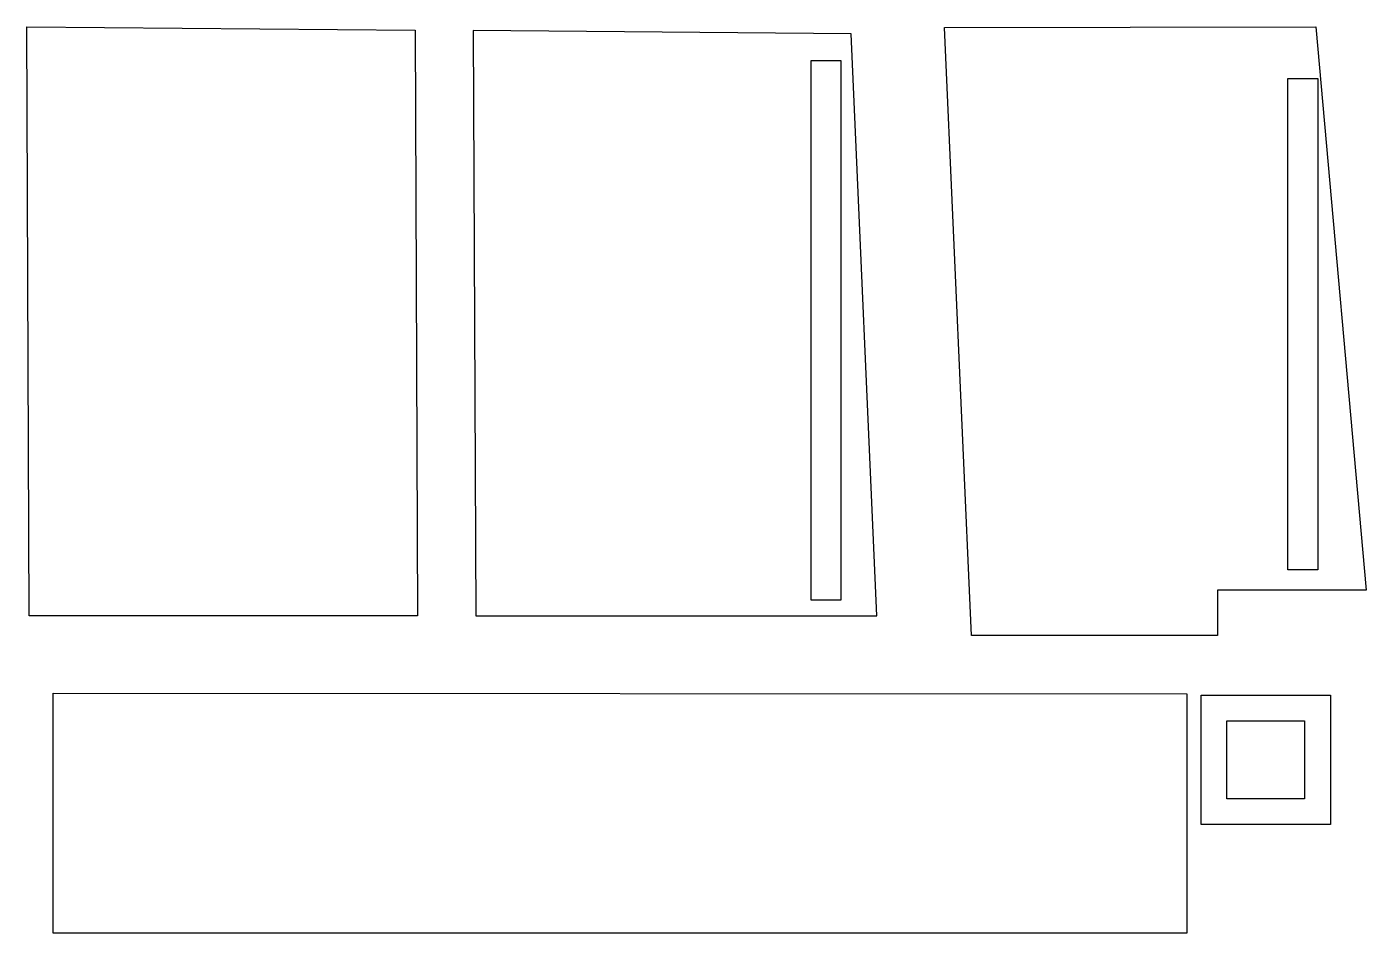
# Model space of a CAD drawing. Header units: metres. Extents: x 4554.7 to 4565, y -1965.6 to -1958.6.
import ezdxf

# ---------------------------------------------------------------- set-up
doc = ezdxf.new("R2010")
doc.units = ezdxf.units.M
doc.layers.add('AREE LEONARDO', color=5, linetype='CONTINUOUS')

msp = doc.modelspace()

# ---------------------------------------------------------------- linework, layer by layer
at = {"layer": 'AREE LEONARDO', "color": 5}
for points in [[(4557.688, -1958.583), (4557.707, -1963.108), (4554.707, -1963.108), (4554.688, -1958.558), (4557.688, -1958.583)], [(4561.057, -1958.612), (4558.138, -1958.587), (4558.157, -1963.108), (4561.257, -1963.108), (4561.058, -1958.612)], [(4561.779, -1958.562), (4564.649, -1958.559), (4565.037, -1962.908), (4563.887, -1962.908), (4563.887, -1963.258), (4561.987, -1963.258), (4561.779, -1958.562)], [(4563.652, -1963.708), (4563.652, -1965.558), (4554.892, -1965.558), (4554.892, -1963.704), (4563.652, -1963.708)]]:
    msp.add_lwpolyline(points, dxfattribs=at)
at = {"layer": 'AREE LEONARDO', "color": 2}
for points in [[(4560.979, -1962.985), (4560.748, -1962.985), (4560.748, -1958.819), (4560.979, -1958.819)], [(4564.663, -1962.752), (4564.431, -1962.752), (4564.431, -1958.958), (4564.663, -1958.958)]]:
    msp.add_lwpolyline(points, close=True, dxfattribs=at)
at = {"layer": 'AREE LEONARDO', "color": 6}
msp.add_lwpolyline([(4563.761, -1963.719), (4564.761, -1963.719), (4564.761, -1964.719), (4563.761, -1964.719)], close=True, dxfattribs=at)
at = {"layer": 'AREE LEONARDO', "color": 1}
msp.add_lwpolyline([(4563.961, -1963.919), (4564.561, -1963.919), (4564.561, -1964.519), (4563.961, -1964.519)], close=True, dxfattribs=at)

doc.saveas('drawing.dxf')
